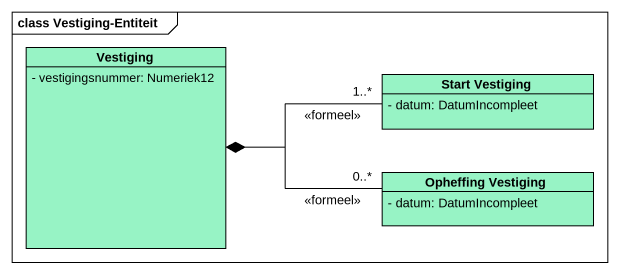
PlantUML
@startuml
mainframe class Vestiging-Entiteit
hide circle
hide empty members
skinparam classAttributeIconSize 0
class Vestiging #97F3C5 {
  - vestigingsnummer: Numeriek12
}
class "Start Vestiging" as Start_Vestiging #97F3C5 {
  - datum: DatumIncompleet
}
class "Opheffing Vestiging" as Opheffing_Vestiging #97F3C5 {
  - datum: DatumIncompleet
}
Start_Vestiging "1..*" -left-* Vestiging : <<formeel>>
Opheffing_Vestiging "0..*" -left-* Vestiging : <<formeel>>
@enduml
